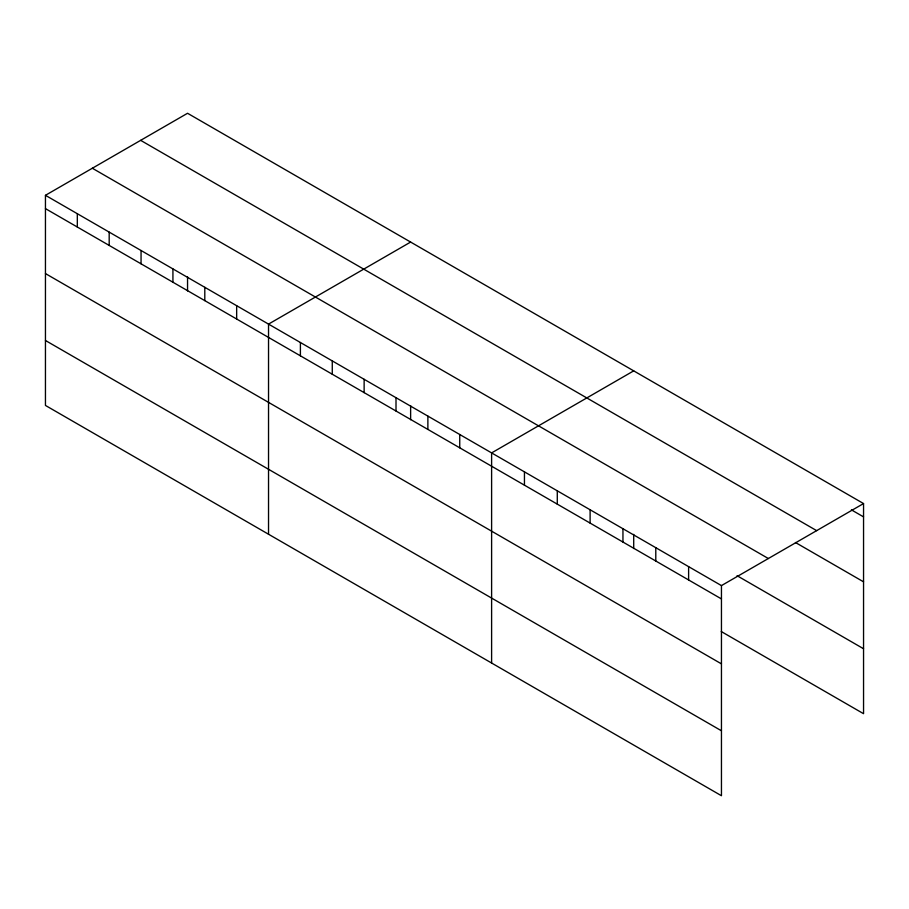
<?xml version="1.0" encoding="UTF-8"?>
<svg xmlns="http://www.w3.org/2000/svg" width="909" height="909" viewBox="0 0 909 909"><rect width="100%" height="100%" fill="white"/><g stroke="black" fill="none" stroke-linecap="round" stroke-linejoin="round"><path stroke-width="1.36" d="M45.45 195.31L721.451 585.601L721.451 795.727L45.45 405.437L45.45 195.31L187.549 113.273L863.55 503.563L863.55 713.69L721.269 631.539M410.629 242.067L268.53 324.104L268.53 534.231M633.709 370.861L491.61 452.909L491.61 663.025M721.451 585.601L863.55 503.563M851.392 509.858L863.55 516.88M140.656 140.35L816.657 530.64M795.455 542.503L863.55 581.828M92.343 168.245L768.344 558.524M737.074 575.715L863.55 648.742M45.45 208.627L721.451 598.917M45.45 273.575L721.451 663.865M45.45 340.489L721.451 730.779M688.613 566.648L688.613 579.965M655.787 547.684L655.787 561.001M633.709 534.39L633.709 548.513M622.949 528.731L622.949 542.048M590.111 509.779L590.111 523.084M557.285 490.815L557.285 504.131M524.448 471.862L524.448 485.179M459.738 434.502L459.738 447.819M427.878 416.106L427.878 429.423M410.629 405.596L410.629 419.719M396.006 397.71L396.006 411.016M364.134 379.303L364.134 392.62M332.274 360.907L332.274 374.224M300.402 342.511L300.402 355.828M236.658 305.708L236.658 319.025M204.798 287.312L204.798 300.629M187.549 276.802L187.549 290.925M172.926 268.916L172.926 282.222M141.054 250.509L141.054 263.826M109.182 232.113L109.182 245.43M77.322 213.717L77.322 227.034"/></g></svg>
